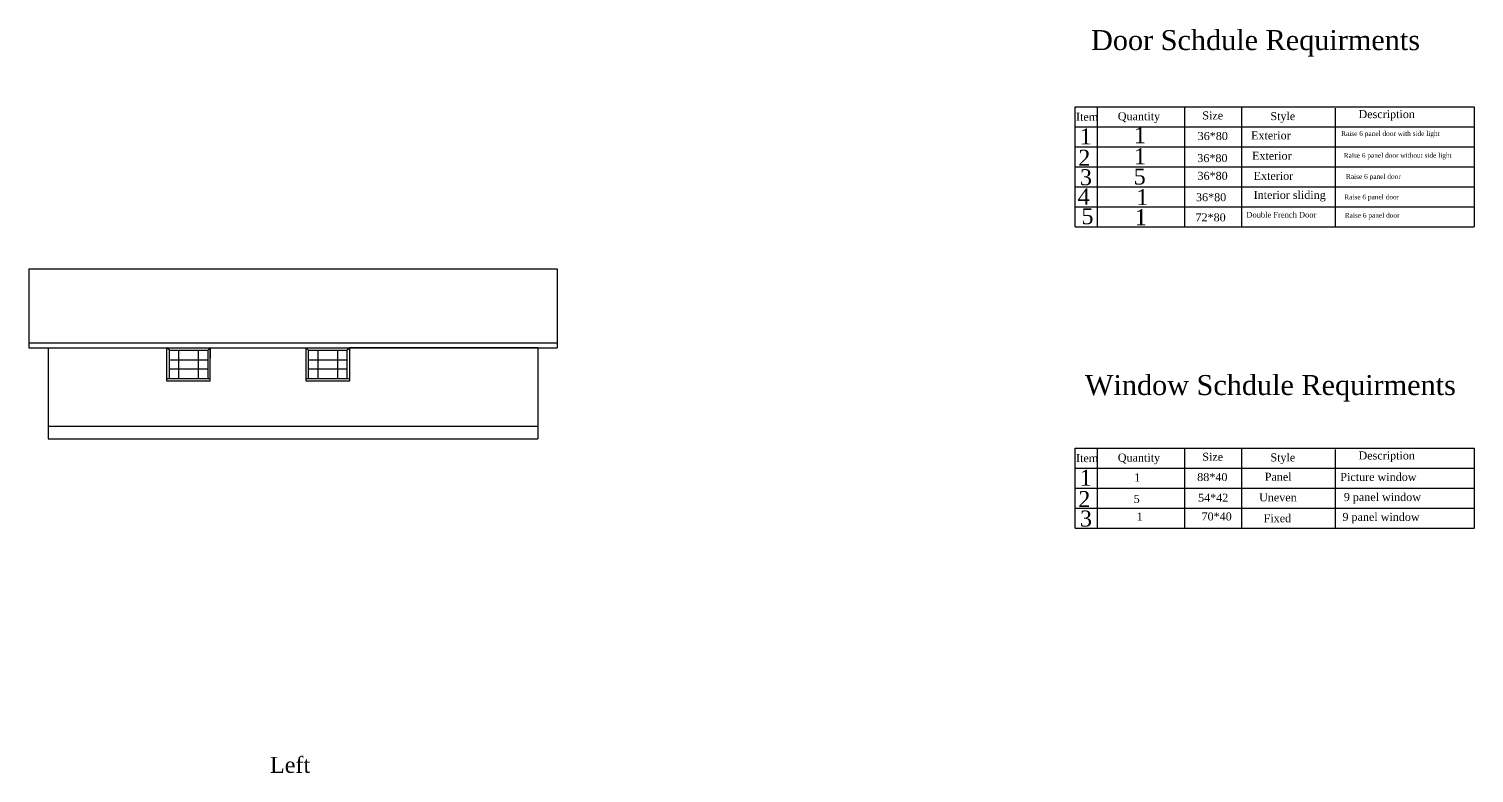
# Model space of a CAD drawing. Header units: inches. Extents: x -1736 to 1523, y -803 to 1452.
# Drawn here: x -283 to 1523, y 522 to 1452 of the extents above; entities that cross this region are included whole.
import ezdxf

# ---------------------------------------------------------------- set-up
doc = ezdxf.new("R2010")
doc.units = ezdxf.units.IN
doc.header["$MEASUREMENT"] = 0

msp = doc.modelspace()

# ---------------------------------------------------------------- linework, layer by layer
for p, q in [((1024.2382, 1354.5721), (1522.9035, 1354.5721)), ((1024.2382, 1204.5721), (1024.2382, 1354.5721)), ((1052.2112, 1204.5721), (1052.2112, 1354.5721)), ((1522.9035, 1354.5721), (1522.9035, 1204.5721)), ((1161.2875, 1204.5721), (1161.2875, 1353.6193)), ((1232.7954, 1204.5721), (1232.7954, 1353.6193)), ((1349.5738, 1203.7406), (1349.5738, 1352.7878)), ((1024.2382, 1329.5721), (1522.9035, 1329.5721)), ((1024.2382, 1304.5721), (1522.9035, 1304.5721)), ((1024.2382, 1279.5721), (1522.9035, 1279.5721)), ((1024.2382, 1254.5721), (1522.9035, 1254.5721)), ((1024.2382, 1229.5721), (1522.9035, 1229.5721)), ((1024.2382, 1204.5721), (1522.9035, 1204.5721)), ((-283.1779, 1152.0844), (376.8221, 1152.0844)), ((-283.1779, 1152.0844), (-283.1779, 1053.6193)), ((376.8221, 1152.0844), (376.8221, 1053.6193)), ((-283.1779, 1059.5776), (376.8221, 1059.5776)), ((-283.1779, 1053.6193), (376.8221, 1053.6193)), ((-259.1779, 1053.6193), (-259.1779, 939.5793)), ((-259.1779, 1053.6193), (-23.6779, 1053.6193)), ((-110.6779, 1011.6193), (-110.6779, 1053.6193)), ((-110.6779, 1053.6193), (-56.6779, 1053.6193)), ((-107.6779, 1050.6193), (-110.6779, 1053.6193)), ((-107.6779, 1014.6193), (-107.6779, 1050.6193)), ((-107.6779, 1050.6193), (-59.6779, 1050.6193)), ((-95.6779, 1014.6193), (-95.6779, 1050.6193)), ((-71.6779, 1050.6193), (-71.6779, 1014.6193)), ((-59.6779, 1050.6193), (-56.6779, 1053.6193)), ((-59.6779, 1050.6193), (-59.6779, 1014.6193)), ((-56.6779, 1011.6193), (-56.6779, 1053.6193)), ((-56.6779, 1053.6193), (-56.6779, 1040.528)), ((-23.6779, 1053.6193), (96.3221, 1053.6193)), ((63.3221, 1011.6193), (63.3221, 1053.6193)), ((63.3221, 1053.6193), (117.3221, 1053.6193)), ((66.3221, 1050.6193), (63.3221, 1053.6193)), ((66.3221, 1014.6193), (66.3221, 1050.6193)), ((66.3221, 1050.6193), (114.3221, 1050.6193)), ((78.3221, 1014.6193), (78.3221, 1050.6193)), ((102.3221, 1050.6193), (102.3221, 1014.6193)), ((114.3221, 1050.6193), (117.3221, 1053.6193)), ((114.3221, 1050.6193), (114.3221, 1014.6193)), ((352.8221, 1053.6193), (117.3221, 1053.6193)), ((117.3221, 1053.6193), (117.3221, 1040.528)), ((117.3221, 1053.6193), (117.3221, 1011.6193)), ((352.8221, 1053.6193), (352.8221, 939.5793)), ((-107.6779, 1038.6193), (-59.6779, 1038.6193)), ((66.3221, 1038.6193), (114.3221, 1038.6193)), ((-56.6779, 1014.6193), (-110.6779, 1014.6193)), ((-56.6779, 1011.6193), (-110.6779, 1011.6193)), ((-59.6779, 1026.6193), (-107.6779, 1026.6193)), ((117.3221, 1014.6193), (63.3221, 1014.6193)), ((117.3221, 1011.6193), (63.3221, 1011.6193)), ((114.3221, 1026.6193), (66.3221, 1026.6193)), ((-259.1779, 955.5793), (352.8221, 955.5793)), ((-259.1779, 939.5793), (352.8221, 939.5793)), ((1024.2382, 927.9878), (1522.9035, 927.9878)), ((1024.2382, 827.9878), (1024.2382, 927.9878)), ((1052.2112, 827.9878), (1052.2112, 927.9878)), ((1161.2875, 827.9878), (1161.2875, 927.035)), ((1232.7954, 827.9878), (1232.7954, 927.035)), ((1349.5738, 827.9878), (1349.5738, 926.2035)), ((1522.9035, 927.9878), (1522.9035, 827.9878)), ((1024.2382, 902.9878), (1522.9035, 902.9878)), ((1024.2382, 877.9878), (1522.9035, 877.9878)), ((1024.2382, 852.9878), (1522.9035, 852.9878)), ((1024.2382, 827.9878), (1522.9035, 827.9878))]:
    msp.add_line(p, q)

# ---------------------------------------------------------------- texts
at = {"attachment_point": 1}
for s, insert, char_height, width in [('{\\fTimes New Roman|b0|i0|c0|p18;Door Schdule Requirments}', (1044.2055, 1450.5185), 25, 660.01846), ('{\\fTimes New Roman|b0|i0|c186|p18;Item}', (1025.4346, 1347.1599), 10, 50), ('{\\fTimes New Roman|b0|i0|c186|p18;Quantity}', (1077.6406, 1347.8582), 10, 50), ('{\\fTimes New Roman|b0|i0|c186|p18;Size}', (1183.2166, 1348.8553), 10, 71.507839), ('{\\fTimes New Roman|b0|i0|c186|p18;Style}', (1268.2803, 1348.0238), 10, 84.855964), ('{\\fTimes New Roman|b0|i0|c186|p18;Description}', (1378.4503, 1350.5035), 10, 205.252186), ('{\\fTimes New Roman|b0|i0|c186|p18;1}', (1029.9766, 1327.6967), 20, 50), ('{\\fTimes New Roman|b0|i0|c186|p18;1}', (1097.7219, 1329.1909), 20, 50), ('{\\fTimes New Roman|b0|i0|c186|p18;36*80}', (1177.4334, 1323.1595), 10, 71.507839), ('{\\fTimes New Roman|b0|i0|c186|p18;Exterior}', (1244.2146, 1323.8989), 10, 95.296348), ('{\\fTimes New Roman|b0|i0|c186|p18;Raise 6 panel door with side light}', (1356.7308, 1324.2656), 6, 157.14115), ('{\\fTimes New Roman|b0|i0|c186|p18;2}', (1028.2074, 1300.9387), 20, 50), ('{\\fTimes New Roman|b0|i0|c186|p18;1}', (1097.7435, 1302.8113), 20, 50), ('{\\fTimes New Roman|b0|i0|c186|p18;36*80}', (1176.9844, 1295.5546), 10, 71.507839), ('{\\fTimes New Roman|b0|i0|c186|p18;Exterior}', (1245.3891, 1298.4681), 10, 95.296348), ('{\\fTimes New Roman|b0|i0|c186|p18;Raise 6 panel door without side light}', (1359.9782, 1296.9083), 6, 157.14115), ('{\\fTimes New Roman|b0|i0|c186|p18;3}', (1030.2709, 1276.6741), 20, 50), ('{\\fTimes New Roman|b0|i0|c186|p18;5}', (1097.4275, 1277.5024), 20, 50), ('{\\fTimes New Roman|b0|i0|c186|p18;36*80}', (1177.2174, 1273.389), 10, 71.507839), ('{\\fTimes New Roman|b0|i0|c186|p18;Exterior}', (1247.3843, 1273.3454), 10, 95.296348), ('{\\fTimes New Roman|b0|i0|c186|p18;Raise 6 panel door }', (1362.7715, 1270.5893), 6, 157.14115), ('{\\fTimes New Roman|b0|i0|c186|p18;4}', (1027.4731, 1252.446), 20, 50), ('{\\fTimes New Roman|b0|i0|c186|p18;1}', (1100.5918, 1251.721), 20, 50), ('{\\fTimes New Roman|b0|i0|c186|p18;36*80}', (1175.3823, 1246.704), 10, 71.507839), ('{\\fTimes New Roman|b0|i0|c186|p18;Interior sliding}', (1247.3334, 1249.5899), 10, 95.296348), ('{\\fTimes New Roman|b0|i0|c186|p18;Raise 6 panel door }', (1360.7052, 1244.9185), 6, 157.14115), ('{\\fTimes New Roman|b0|i0|c186|p18;5}', (1032.1632, 1227.9668), 20, 50), ('{\\fTimes New Roman|b0|i0|c186|p18;1}', (1098.8615, 1226.6995), 20, 50), ('{\\fTimes New Roman|b0|i0|c186|p18;72*80}', (1174.7319, 1221.4741), 10, 71.507839), ('{\\fTimes New Roman|b0|i0|c186|p18;Double French Door}', (1238.2707, 1223.2432), 7, 95.296348), ('{\\fTimes New Roman|b0|i0|c186|p18;Raise 6 panel door }', (1361.2326, 1222.067), 6, 157.14115), ('{\\fTimes New Roman|b0|i0|c0|p18;Window Schdule Requirments}', (1036.5859, 1019.4076), 25, 660.01846), ('{\\fTimes New Roman|b0|i0|c186|p18;Quantity}', (1077.6406, 921.2738), 10, 50), ('{\\fTimes New Roman|b0|i0|c186|p18;Size}', (1183.2166, 922.271), 10, 71.507839), ('{\\fTimes New Roman|b0|i0|c186|p18;Style}', (1268.2803, 921.4395), 10, 84.855964), ('{\\fTimes New Roman|b0|i0|c186|p18;Description}', (1378.4503, 923.9192), 10, 205.252186), ('{\\fTimes New Roman|b0|i0|c186|p18;Item}', (1025.4346, 920.5756), 10, 50), ('{\\fTimes New Roman|b0|i0|c186|p18;1}', (1029.9766, 901.1124), 20, 50), ('{\\fTimes New Roman|b0|i0|c186|p18;1}', (1098.1025, 896.5213), 10, 50), ('{\\fTimes New Roman|b0|i0|c186|p18;88*40}', (1176.8915, 896.9025), 10, 71.507839), ('{\\fTimes New Roman|b0|i0|c186|p18;Panel}', (1261.3392, 897.2829), 10, 116.778414), ('{\\fTimes New Roman|b0|i0|c186|p18;Picture window}', (1355.6926, 897.0776), 10, 148.100049), ('{\\fTimes New Roman|b0|i0|c186|p18;2}', (1028.2074, 874.3543), 20, 50), ('{\\fTimes New Roman|b0|i0|c186|p18;5}', (1097.5006, 869.6206), 10, 109.076389), ('{\\fTimes New Roman|b0|i0|c186|p18;54*42}', (1177.9478, 871.0669), 10, 71.507839), ('{\\fTimes New Roman|b0|i0|c186|p18;Uneven}', (1254.2228, 871.5359), 10, 268.68073), ('{\\fTimes New Roman|b0|i0|c186|p18;9 panel window}', (1360.068, 871.8945), 10, 173.329737), ('{\\fTimes New Roman|b0|i0|c186|p18;3}', (1030.2709, 850.0898), 20, 50), ('{\\fTimes New Roman|b0|i0|c186|p18;1}', (1101.0301, 847.4332), 10, 50), ('{\\fTimes New Roman|b0|i0|c186|p18;70*40}', (1182.2737, 847.696), 10, 71.507839), ('{\\fTimes New Roman|b0|i0|c186|p18;Fixed}', (1259.8517, 845.4056), 10, 77.160818), ('{\\fTimes New Roman|b0|i0|c186|p18;9 panel window}', (1358.373, 847.1432), 10, 173.329737), ('{\\fTimes New Roman|b0|i0|c186|p18;Left}', (18.0687, 542.232), 20, 315.100042)]:
    msp.add_mtext(s, dxfattribs=dict(at, insert=insert, char_height=char_height, width=width))

doc.saveas('drawing.dxf')
